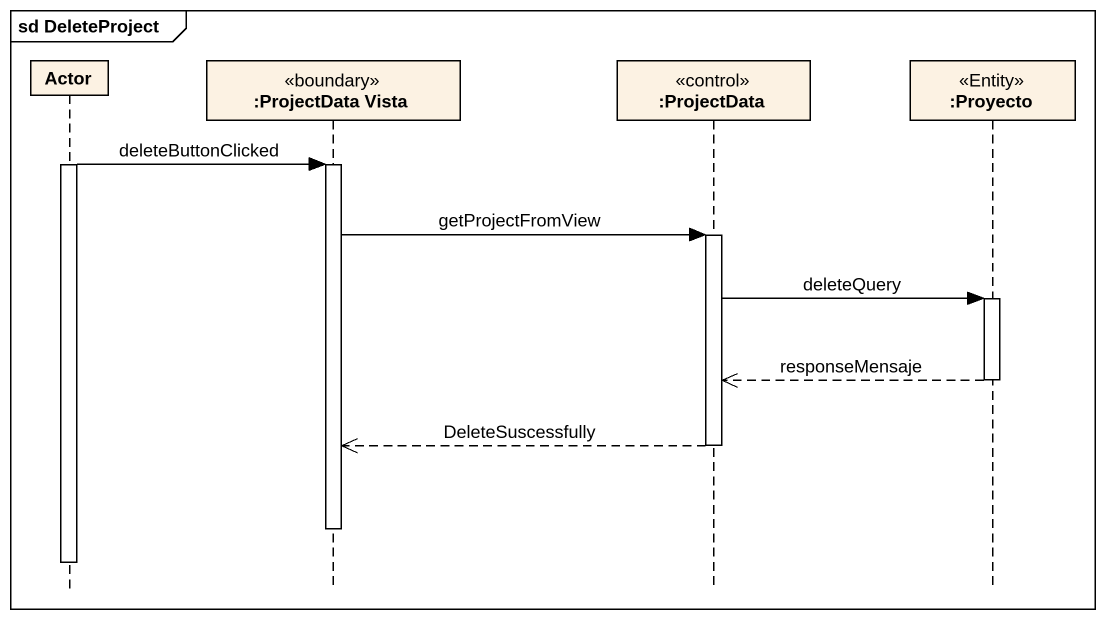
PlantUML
@startuml
mainframe sd DeleteProject
hide footbox
participant "Actor" as Actor_
participant ":ProjectData Vista" as ProjectData_Vista <<boundary>>
participant ":ProjectData" as ProjectData <<control>>
participant ":Proyecto" as Proyecto <<Entity>>

activate Actor_
Actor_ -> ProjectData_Vista : deleteButtonClicked
activate ProjectData_Vista
ProjectData_Vista -> ProjectData : getProjectFromView
activate ProjectData
ProjectData -> Proyecto : deleteQuery
activate Proyecto
Proyecto -->> ProjectData : responseMensaje
deactivate Proyecto
ProjectData -->> ProjectData_Vista : DeleteSuscessfully
deactivate ProjectData
deactivate ProjectData_Vista
deactivate Actor_
@enduml
